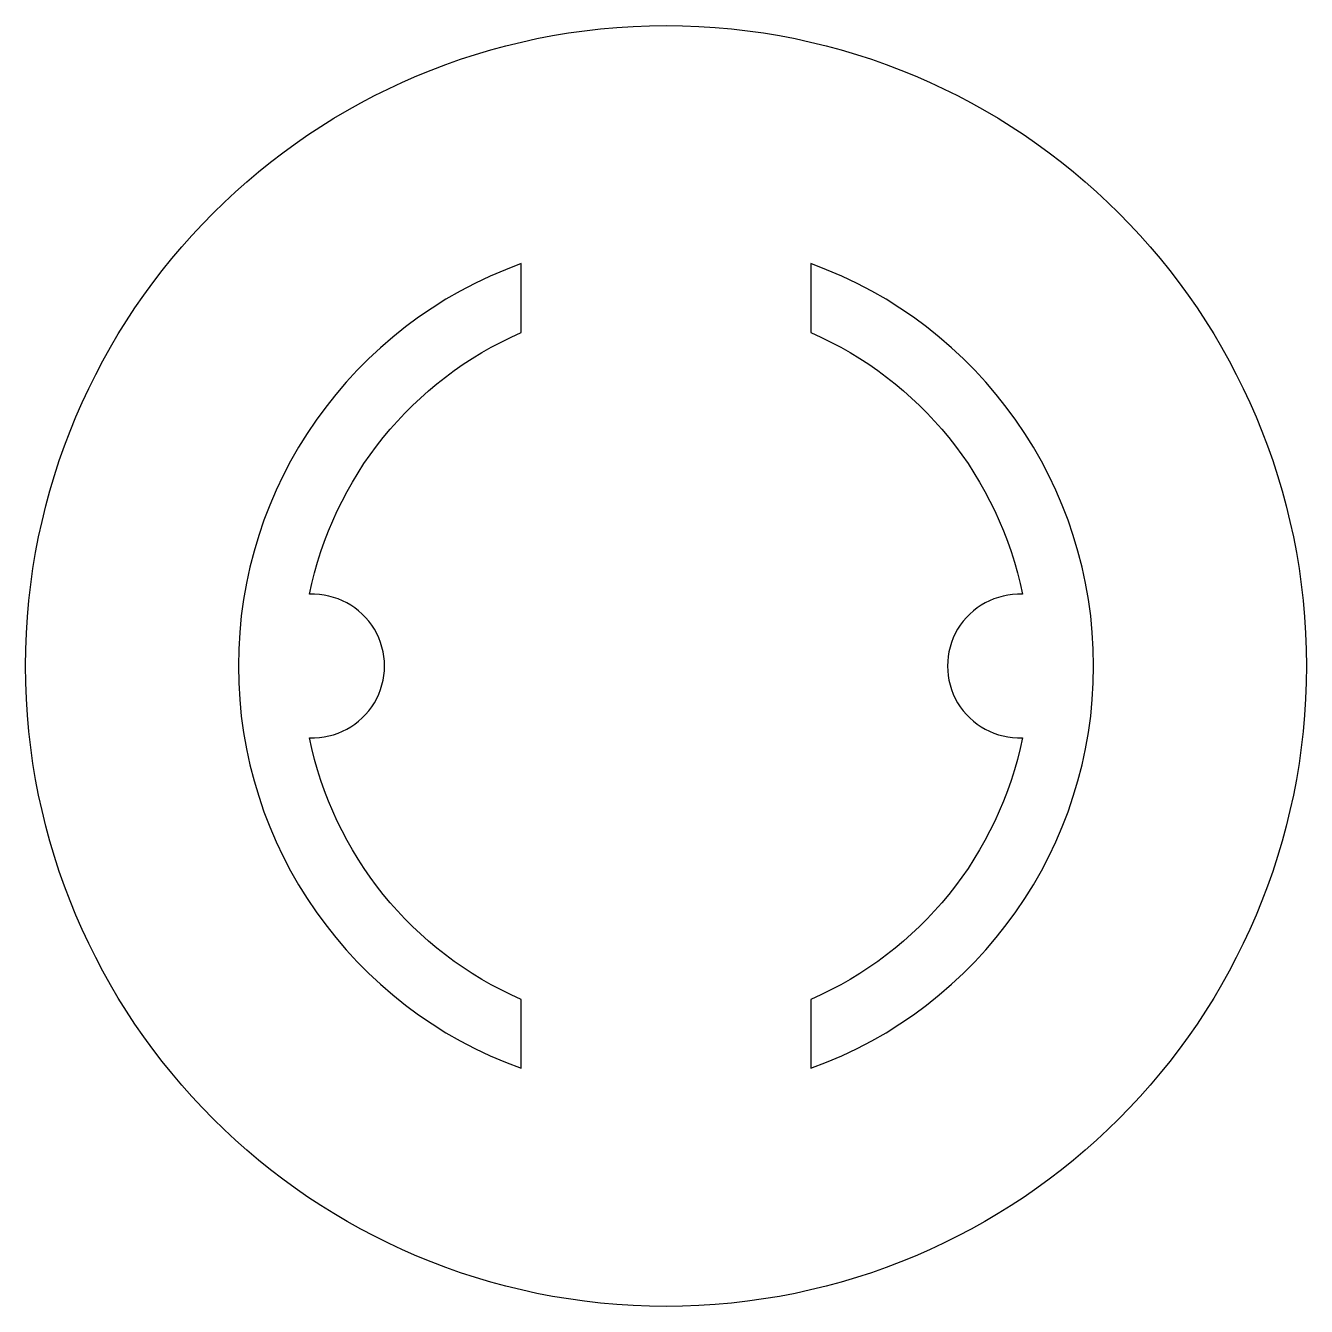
# Model space of a CAD drawing. Header units: inches. Extents: x 0 to 2.5, y 0 to 2.5.
import ezdxf

# ---------------------------------------------------------------- set-up
doc = ezdxf.new("R2010")
doc.units = ezdxf.units.IN
doc.header["$MEASUREMENT"] = 0
doc.layers.add('Playfield Cutout', color=1, linetype='Continuous', lineweight=25, true_color=0xff0000)
doc.layers.add('Profile', color=4, linetype='Continuous', lineweight=25, true_color=0x00ffff)

msp = doc.modelspace()

# ---------------------------------------------------------------- linework, layer by layer
at = {"layer": 'Playfield Cutout', "flags": 128}
for points in [[(0.9678, 0.4664), (0.9678, 0.6008, -0.245351), (0.5552, 1.1112, 1.044315), (0.5552, 1.3909, -0.245351), (0.9678, 1.9014), (0.9678, 2.0358, 0.702819), (0.9678, 0.4664)], [(1.5328, 2.0358), (1.5328, 1.9014, -0.245351), (1.9454, 1.3909, 1.044315), (1.9454, 1.1112, -0.245351), (1.5328, 0.6008), (1.5328, 0.4664, 0.702819), (1.5328, 2.0358)]]:
    msp.add_lwpolyline(points, format="xyb", dxfattribs=at)
at = {"layer": 'Profile'}
msp.add_circle((1.2503, 1.2511), 1.249, dxfattribs=at)

doc.saveas('drawing.dxf')
